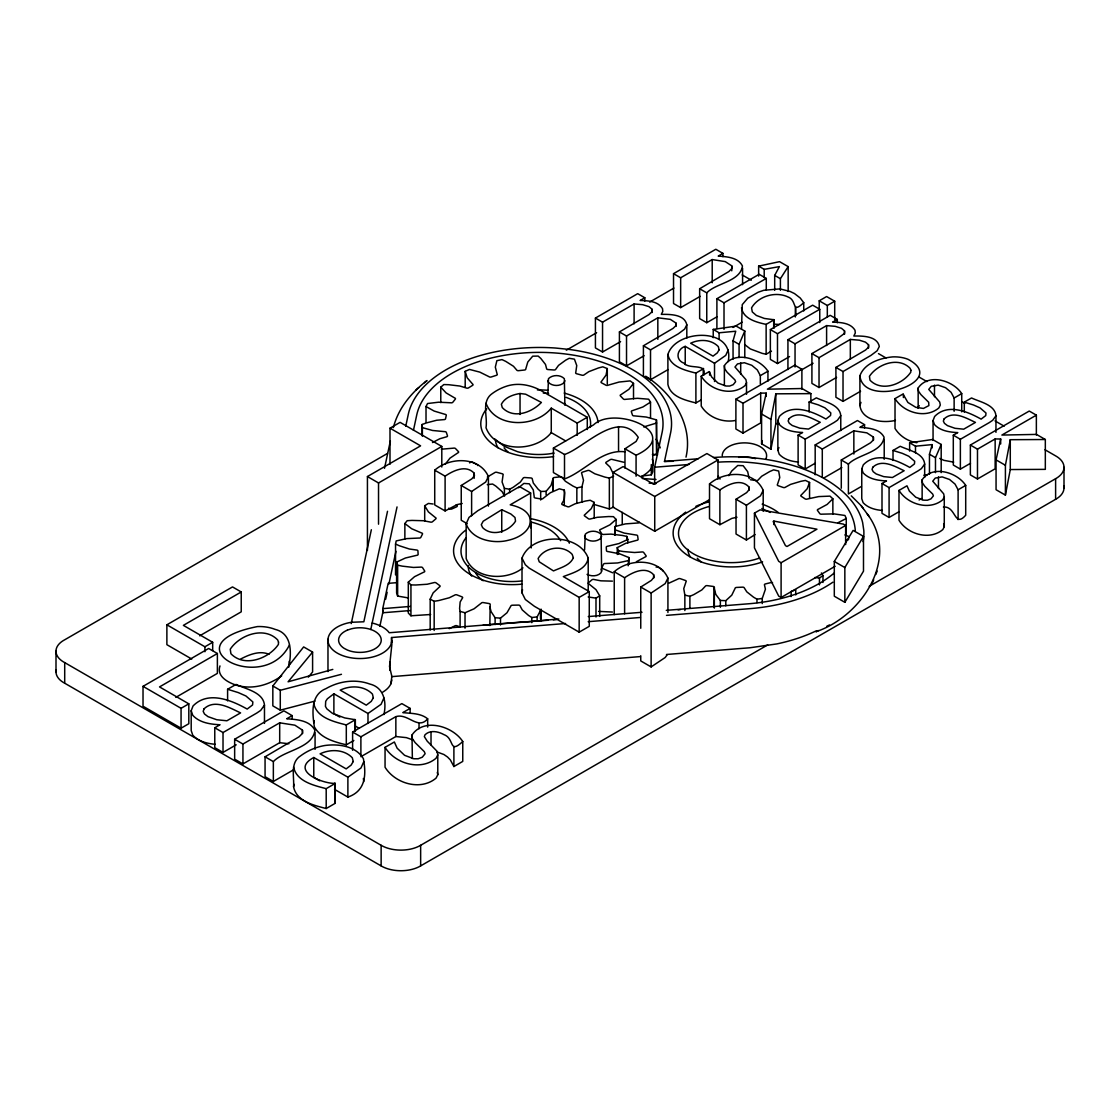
<?xml version="1.0" encoding="UTF-8"?>
<svg xmlns="http://www.w3.org/2000/svg" width="1120" height="1120" viewBox="0 0 1120 1120"><rect width="100%" height="100%" fill="white"/><g stroke="black" fill="none" stroke-linecap="round" stroke-linejoin="round"><path stroke-width="1.5" d="M525.014 621.768L521.598 622.258L558.866 619.01M620.578 341.614L602.546 352.016L595.42 347.914L595.42 318.066L602.546 322.182L634.102 303.954L642.698 304.682L648.97 306.642L652.036 309.246L651.966 311.78L649.026 314.566L619.416 331.926L619.416 361.76L626.528 365.876L644.098 355.726M619.416 331.926L626.528 336.028L657.832 317.786L670.348 319.368L676.032 323.092L675.948 325.626L673.022 328.412L643.412 345.772L643.412 375.62M787.934 369.558L787.934 339.724L795.046 343.826L826.602 325.612L835.198 326.326L841.47 328.3L844.536 330.89L844.466 333.424L836.36 339.458L811.916 353.57L811.916 383.418L819.028 387.52L836.598 377.384M811.916 353.57L819.028 357.672L850.332 339.43L859.418 340.2L865.466 342.146L868.532 344.75L868.462 347.284L865.522 350.07L835.912 367.416L835.912 397.264L843.024 401.38L860.594 391.23M489.832 625.59L490.182 604.688A1.68 0.966 0 0 0 488.936 603.526L483.35 602.588A1.68 0.966 0 0 0 481.222 603.19L474.04 608.818L465.024 612.752L460.096 611.422L459.592 608.65L460.138 602.014L462.406 598.122A1.68 0.966 0 0 0 461.846 596.792L457.03 594.916A1.68 0.966 0 0 0 454.692 595.112L449.274 597.772L438.816 600.53L434.168 601.3L430.192 599.158L433.16 592.858L439.502 586.922A1.68 0.966 0 0 0 439.684 585.55L436.114 582.904A1.68 0.966 0 0 0 433.776 582.68L427.196 584.248L415.772 585.004L410.942 584.906L408.31 582.162L414.512 576.702L423.724 572.18A1.68 0.966 0 0 0 424.62 570.92L422.632 567.756A1.68 0.966 0 0 0 420.546 567.126L413.448 567.448L402.164 566.132L397.642 565.18L396.606 562.086L405.412 558.012L416.598 555.352A1.68 0.966 0 0 0 418.124 554.302L417.928 550.956A1.68 0.966 0 0 0 416.276 549.976L409.36 549.01L399.336 545.748L395.542 544.026L396.2 540.918L406.77 538.608L418.838 538.062A1.68 0.966 0 0 0 420.84 537.348L422.45 534.128A1.68 0.966 0 0 0 421.414 532.896L411.684 528.752L404.866 523.544L407.162 520.702L411.964 520.408L423.458 520.73L430.206 522.032A1.68 0.966 0 0 0 432.502 521.71L435.75 518.924A1.68 0.966 0 0 0 435.414 517.58L428.4 511.896L424.69 505.736L428.4 503.44L433.118 504.014M613.634 476.154L609.35 478.086L604.842 477.078L594.846 473.788L589.862 470.862A1.68 0.966 0 0 0 587.566 470.54L582.47 472.164A1.68 0.966 0 0 0 581.714 473.466L583.506 480.368L581.952 486.836L576.842 487.9L573.09 486.15L565.348 481.236L562.184 477.554A1.68 0.966 0 0 0 560.154 476.84L554.456 477.484A1.68 0.966 0 0 0 553.042 478.576L551.04 485.464L546.112 491.33L546.112 494.76M465.192 386.806L465.192 371.35L469.476 369.432L479.78 372.106L488.964 376.656A1.68 0.966 0 0 0 491.26 376.964L496.342 375.34A1.68 0.966 0 0 0 497.112 374.052L495.32 367.136L496.874 360.682L501.984 359.604L505.736 361.368L513.478 366.268L516.642 369.95A1.68 0.966 0 0 0 518.672 370.664L524.37 370.034A1.68 0.966 0 0 0 525.784 368.928L527.786 362.04L532.714 356.174L538.146 356.076L540.778 358.4L545.51 364.462L546.56 368.522A1.68 0.966 0 0 0 548.1 369.558L553.868 369.978A1.68 0.966 0 0 0 555.8 369.18L558.53 365.386L565.67 360.178L569.212 358.288L574.434 359.156L576.744 365.54L575.764 372.498A1.68 0.966 0 0 0 576.674 373.758L581.938 375.186A1.68 0.966 0 0 0 584.206 374.78L588.826 371.658L598.416 367.976L602.784 366.814L607.292 368.564L606.074 375.046L601.412 381.5A1.68 0.966 0 0 0 601.608 382.858L605.85 385.154A1.68 0.966 0 0 0 608.216 385.168L619.052 382.046L630.168 380.898L633.514 383.376L633.514 398.818M382.704 692.146A31.976 18.466 0 0 0 390.866 683.844L391.86 676.41L389.522 666.568L391.86 644.518L391.552 637.532L565.572 623.504M614.67 534.772L615.076 526.498L625.436 523.894L637.434 523.012A1.68 0.966 0 0 0 639.38 522.242M686 457.128C693.49 424.564 672.336 393.19 645.792 376.264M387.52 511.28L363.846 621.782L351.4 622.286A31.976 18.466 0 0 0 337.498 653.24A31.976 18.466 0 0 0 390.866 644.714L391.86 640.738M588.21 558.068C586.474 569.618 572.53 572.936 563.346 576.604L589.26 591.57L589.26 626.332L579.166 632.156L534.436 606.326L525.322 599.494L522.004 592.886L522.004 558.124C531.44 532.7 578.578 532.714 588.21 558.068L588.21 591.094M522.004 592.886L522.522 589.638M391.538 642.824L391.552 637.532M760.676 393.078L760.676 422.912L743.008 433.118L735.896 429.016L735.896 399.168L743.008 403.27L760.676 393.078L766.206 393.12L761.586 414.008L761.586 443.842L770.938 449.246L770.938 419.398L775.824 393.82L810.866 393.638L810.866 401.926M770.938 449.246L775.824 423.654L775.824 393.82M1005.41 495.124L1005.41 465.276L1010.282 439.698L1045.324 439.516L1045.324 469.364L1010.282 469.546L1005.41 495.124L996.058 489.734L996.058 459.886L1000.678 438.998L995.148 438.956L977.48 449.162L970.368 445.046L970.368 474.894L977.48 478.996L995.148 468.79L995.148 438.956M522.942 567.854C506.674 581.154 474.656 579.586 466.172 558.6L466.172 523.838L469 517.398L477.89 510.664L519.54 486.612L530.642 493.024L530.642 527.786M351.246 623.588L371.35 529.732M384.51 468.286L390.362 440.986M405.734 426.286L408.282 414.386A132.132 76.286 0 0 1 555.632 348.04L569.254 349.44A132.132 76.286 0 0 1 670.544 433.118L664.468 461.482L672.966 461.286M370.776 629.496L397.04 506.926M413.448 430.346L416.738 414.988A123.606 71.358 0 0 1 554.582 352.926A123.606 71.358 0 0 1 662.088 432.516L654.64 467.236L654.64 484.246M410.214 610.554L382.746 612.766L382.746 608.65L388.164 583.352L396.83 582.652M379.834 626.388L383.166 610.82M385.644 599.27L387.128 592.326M388.906 584.052L395.92 551.32M628.18 565.796L628.852 557.536L619.584 553.798L608.118 551.586A1.68 0.966 0 0 1 606.466 550.606L606.27 547.26A1.68 0.966 0 0 1 607.796 546.21L618.982 543.55L627.788 539.462L626.752 536.382L622.23 535.43L610.946 534.114L603.848 534.436A1.68 0.966 0 0 1 601.762 533.792L599.774 530.642A1.68 0.966 0 0 1 600.67 529.382L609.882 524.86L616.084 519.4L613.452 516.656L608.622 516.544L597.198 517.314L590.618 518.882A1.68 0.966 0 0 1 588.28 518.644L584.71 516.012A1.68 0.966 0 0 1 584.892 514.64L591.234 508.69L594.202 502.404L590.226 500.262L585.578 501.018L575.12 503.79L569.702 506.45A1.68 0.966 0 0 1 567.364 506.646L562.548 504.77A1.68 0.966 0 0 1 561.988 503.44L564.256 499.548L564.788 492.912L564.284 490.14L559.37 488.81L550.354 492.744L543.158 498.358A1.68 0.966 0 0 1 541.044 498.96L535.458 498.036A1.68 0.966 0 0 1 534.212 496.874L533.288 489.916L529.284 483.812L523.88 483.434L518.588 487.732M818.37 630.518L815.92 631.75C861.882 616.294 900.508 557.97 867.118 513.758M530.642 493.024L510.216 504.812C540.316 511.042 533.988 534.464 508.34 540.26C493.542 544.18 471.562 539.756 466.172 523.838M363.79 761.698L360.948 768.026L347.886 777.196L313.768 757.498C289.632 770.616 322.168 783.706 335.23 783.426L335.23 803.306L326.2 808.528C313.88 805.336 296.352 801.318 293.58 786.828C294.35 776.468 289.926 762.65 300.58 755.874C307.706 750.61 316.022 747.026 324.758 745.528C338.268 743.638 355.782 745.906 363.37 758.632C366.52 775.096 365.484 791.112 347.886 797.076L334.53 789.376M293.58 786.828L294.126 784.322M353.836 740.474L346.304 744.814C334.502 741.944 320.642 738.29 314.37 726.852C312.298 713.216 310.366 694.834 326.032 688.604C339.108 681.072 355.488 678.776 369.796 684.04C383.95 687.414 386.792 701.918 383.908 714.56M313.698 723.114L314.244 720.608M701.064 399.966L695.898 402.948C685.328 400.218 670.278 396.746 667.898 384.314L667.898 354.466C675.878 328.678 735.448 326.998 728.182 361.578M390.866 683.844L391.86 680.022M761.586 443.842L762.3 440.636M741.496 329.308L742.252 304.64L747.74 298.228L758.184 292.222L763.728 290.304L779.786 288.89L790.006 291.41L794.514 293.58L800.24 298.018L803.74 302.666L803.74 310.954M714.14 607.208L714.336 587.538A1.68 0.966 0 0 0 712.992 586.418L707.336 585.648A1.68 0.966 0 0 0 705.264 586.306L701.848 589.918L693.756 594.636L689.892 596.302L684.852 595.112L683.76 588.63L686.028 581.77A1.68 0.966 0 0 0 685.356 580.454L680.4 578.718A1.68 0.966 0 0 0 678.076 578.97L668.584 583.31M749.196 478.618L747.684 471.688L743.162 465.71L737.744 465.486L731.738 471.002L728.812 475.692M383.908 697.984L381.066 704.312L367.99 713.482L333.886 693.784L327.376 698.796L325.696 701.316L325.444 706.384L326.802 708.806L332.472 713.384L344.764 717.934L355.348 719.726L355.348 731.318M728.182 349.972L725.732 355.39L714.518 363.272L685.23 346.36C676.872 349.034 674.912 359.94 684.012 363.188C689.556 369.88 707.476 362.726 703.654 375.256M587.272 417.27L577.178 423.094L551.264 408.142L551.264 432.628C535.584 452.34 495.432 452.9 486.01 427.742C487.83 416.668 480.998 401.17 492.324 393.484C497.028 390.026 502.32 387.422 507.906 385.77C519.652 382.452 532.224 385.364 542.542 391.454L587.272 417.27L587.272 429.52M462.196 503.468L457.1 504.616L445.102 510.93L434.728 504.938L434.728 470.19C449.82 456.792 479.556 456.344 488.418 476.574L485.674 482.076L471.618 491.484L461.244 485.492L461.244 520.254L467.18 523.684M614.236 614.684L614.236 571.732C629.328 558.348 659.064 557.9 667.926 578.116L665.182 583.618L651.126 593.04L640.752 587.048L640.752 628.278M736.974 517.244L731.878 518.378L719.88 524.706L709.506 518.714L709.506 483.952C724.598 470.568 754.334 470.12 763.196 490.35L760.452 495.852L746.41 505.26L736.036 499.268L736.036 534.03L746.41 540.022L755.076 534.576M733.054 359.1L733.054 340.858L735.742 331.226L719.096 332.794L713.23 329.406L713.23 337.694M929.46 474.138L929.46 454.244L932.148 444.612L915.488 446.18L909.622 442.792L909.622 451.094M750.526 479.752L756.182 480.522A1.68 0.966 0 0 0 758.254 479.85L761.684 476.252L769.762 471.52L773.626 469.854L778.666 471.044L779.758 477.54L777.49 484.4A1.68 0.966 0 0 0 778.162 485.702L783.132 487.452A1.68 0.966 0 0 0 785.442 487.186L790.636 484.372L800.842 481.32L805.42 480.424L809.564 482.454L807.142 488.824L801.304 494.942A1.68 0.966 0 0 0 801.248 496.3L805.042 498.848A1.68 0.966 0 0 0 807.38 499.016L818.734 496.58L830.004 496.132L832.86 498.806L832.86 514.248M289.436 644.994C263.522 696.682 166.656 644.434 257.474 626.57A27.748 16.016 0 0 1 275.142 629.384C292.474 633.612 291.62 653.464 288.68 667.338M393.358 427.616C398.188 408.38 411.516 392.392 427.014 380.562L424.494 382.704M219.982 665.924C215.978 677.166 230.202 683.718 238.98 685.944M859.908 375.704C864.64 362.95 880.348 358.036 892.808 356.888A23.828 13.762 0 0 1 907.97 359.282C950.922 381.738 863.142 409.598 859.908 375.704L859.908 405.552C861.854 420.798 883.106 423.472 895.454 420.378M859.908 405.552L860.958 402.388M292.166 718.928L292.166 715.624L286.706 718.774C296.604 719.516 309.75 720.188 314.916 730.268C312.536 748.566 284.242 750.05 273.35 761.6L265.062 756.812L265.062 776.692L273.35 781.48L293.692 769.734M722.918 256.69L722.918 253.372L718.228 256.088C726.726 256.718 738.01 257.306 742.448 265.958C740.404 281.666 716.1 282.94 706.762 292.852L699.65 288.75L699.65 318.598L706.762 322.7L716.87 316.862M864.556 427.952L864.556 424.648L859.866 427.35C868.364 427.994 879.648 428.568 884.086 437.234C882.042 452.928 857.738 454.202 848.4 464.128L841.288 460.012L841.288 488.194M547.834 394.492L548.492 378.63C552.622 374.612 560.294 374.542 564.354 378.7L564.886 405.132L564.354 403.2M584.584 550.018L585.242 534.254C589.358 530.236 597.044 530.166 601.09 534.338L601.636 571.032L600.908 572.908C597.366 576.506 591.36 576.492 587.048 574.378M564.886 380.646L564.172 382.536C560.056 386.526 552.454 386.428 548.408 382.382L547.834 380.492M601.636 536.27L600.908 538.16C596.806 542.15 589.204 542.066 585.158 538.006L584.584 536.116M215.222 744.282C207.06 743.624 198.534 741.412 192.78 735.224L191.198 730.59L191.198 710.71L193.032 705.992C207.998 690.424 231.462 700.182 247.17 709.072L252.574 704.942L252.854 701.932L245.938 695.996L238.336 692.608L227.598 689.276L227.598 700.882M798.49 462.028C791.49 461.468 784.154 459.564 779.226 454.244L777.868 450.268L777.868 420.42L779.436 416.374C792.288 403.018 812.434 411.39 825.916 419.034L830.564 415.478L830.802 412.888L824.866 407.792L818.328 404.88L809.116 402.024L809.116 411.978M777.868 450.268L778.904 447.566M882.378 510.454C875.378 509.908 868.056 508.004 863.114 502.684L861.756 498.708L861.756 468.86L863.324 464.814C876.176 451.458 896.322 459.83 909.818 467.46L914.452 463.918L914.704 461.328L908.754 456.232L902.23 453.32L893.018 450.464L893.018 460.418M933.058 440.426L933.058 420.532L934.626 416.486C947.478 403.13 967.624 411.502 981.106 419.132L985.754 415.59L985.992 413L980.056 407.904L973.518 404.992L964.306 402.136L964.306 412.09M872.34 583.1L873.684 579.796M875.798 574.49L877.17 571.102M739.074 357.588L739.074 344.33L744.786 331.072L736.204 326.102L713.23 329.406M935.48 472.64L935.48 457.716L941.192 444.458L932.596 439.502L909.622 442.792M540.4 610.68L537.124 616.924L537.124 620.354M227.598 689.276L236.026 684.418C245.812 689.122 263.326 692.146 264.474 705.152L260.638 710.444L256.69 713.104L223.02 732.536L214.774 727.776L214.774 747.656L223.02 752.416L236.194 744.814M809.116 402.024L816.354 397.852C824.754 401.898 839.79 404.488 840.77 415.66L837.48 420.196L834.092 422.478L805.182 439.166L798.112 435.092L798.112 464.926L805.182 469.014L815.304 463.176M893.018 450.464L900.242 446.292C908.656 450.338 923.678 452.928 924.672 464.1L921.382 468.636L917.994 470.918L889.084 487.606L882 483.518L882 513.366L889.084 517.454L899.192 511.616M964.306 402.136L971.544 397.964C979.944 402.01 994.98 404.6 995.96 415.772L992.67 420.308L989.282 422.59L960.372 439.278L953.302 435.19L953.302 465.038L960.372 469.126L970.494 463.288M426.02 421.988L426.02 406.546L427.518 403.536L438.578 402.206L450.646 402.766A1.68 0.966 0 0 0 452.83 402.234L455.28 399.196A1.68 0.966 0 0 0 454.58 397.894L446.11 392.91L440.776 387.17L443.828 384.566L448.644 384.706L459.914 386.05L466.214 387.954A1.68 0.966 0 0 0 468.58 387.842L472.542 385.392A1.68 0.966 0 0 0 472.584 384.034L467.18 377.776L465.192 371.35M641.844 476.042L651.308 474.852L652.806 471.842L652.806 440.958M462.756 741.524C448.616 754.726 454.874 738.5 443.926 734.636C438.256 731.43 430.136 729.722 424.998 734.804L424.34 736.624L427.224 741.174L437.08 751.296L437.78 754.852L436.1 758.198C420.672 771.302 395.108 763.714 385.056 747.348L394.352 741.986L397.124 748.174L404.572 755.314L413.784 758.758L418.166 758.786L422.296 757.204L425.138 753.704L424.284 751.618L415.156 742.644L412.356 738.64L412.006 735C423.738 717.458 452.76 726.04 462.756 741.524L462.756 761.404L453.894 766.528L450.338 759.892L447.524 757.008L443.926 754.516L436.772 751.87M437.78 754.852L437.78 774.732L436.1 778.092C420.672 791.182 395.108 783.594 385.056 767.242L385.056 747.348M767.942 371.224L760.34 375.62L757.302 369.922L751.786 365.302L744.366 362.726L737.492 363.902L734.972 367.024L745.906 379.61L746.508 382.662L745.066 385.546C731.808 396.788 709.87 390.264 701.232 376.222L709.212 371.616L711.606 376.922L717.99 383.068L725.9 386.022L729.666 386.05L733.208 384.678L735.644 381.682L734.916 379.89L727.076 372.19L724.682 368.746L724.374 365.624C734.44 350.56 759.374 357.924 767.942 371.224L767.942 381.178M965.706 485.394L958.104 489.79L955.052 484.106L949.55 479.486L942.13 476.896L935.242 478.086L932.736 481.194L943.656 493.794L944.272 496.832L942.83 499.716C929.572 510.958 907.62 504.448 898.996 490.406L906.976 485.8L909.37 491.106L915.754 497.238L923.664 500.192L927.43 500.22L930.972 498.862L933.408 495.852L932.68 494.06L924.84 486.36L922.446 482.916L922.138 479.794C932.204 464.73 957.138 472.094 965.706 485.394L965.706 515.242C954.1 528.304 956.172 505.834 943.404 507.052M944.272 496.832L944.272 526.68L942.83 529.564C929.572 540.806 907.62 534.296 898.996 520.254L898.996 490.406M644.812 301.084L644.812 297.766L640.122 300.482C647.934 300.748 657.93 301.042 662.508 308.602L662.802 311.374L661.304 314.37C669.956 314.272 684.614 314.202 686.812 324.814L684.642 329.112L678.342 333.816L650.524 349.874L643.412 345.772M774.69 290.318L774.69 275.394L779.38 266.616L764.204 269.346L758.632 266.14L758.632 276.08M762.258 603.582L762.258 598.444L765.422 589.204L764.512 585.13A1.68 0.966 0 0 1 765.52 583.898L770.868 582.596A1.68 0.966 0 0 1 772.534 582.68M918.162 407.904L918.162 388.01C928.228 372.946 953.162 380.324 961.73 393.624L961.73 411.852M844.844 602.308L844.844 567.546L863.492 536.41L853.118 530.418L834.302 561.47L834.302 596.218L844.844 602.308L863.492 571.172L863.492 536.41M780.402 290.304L780.402 278.698L788.158 266.616L779.562 261.66L758.632 266.14M445.312 464.128L449.946 458.178L457.828 452.886A1.68 0.966 0 0 0 458.374 451.556L455.56 448.616A1.68 0.966 0 0 0 453.32 448.182L441.35 449.204M633.514 383.376L628.88 389.326L620.998 394.632A1.68 0.966 0 0 0 620.452 395.962L623.266 398.888A1.68 0.966 0 0 0 625.506 399.336L637.476 398.3L648.662 399.196L650.524 402.136L650.524 417.592M917.798 407.792L919.268 405.706M667.226 654.696L665.182 657.51L651.126 666.918L640.752 660.926L640.752 655.774M315 701.092L280.28 710.164L272.832 705.866L272.832 685.972L303.646 646.926L312.592 652.078L312.592 671.972L308.336 677.138M312.592 652.078L288.092 681.8L332.808 669.41M832.86 498.806L827.134 504.434L818.314 509.208A1.68 0.966 0 0 0 817.53 510.496L819.77 513.59A1.68 0.966 0 0 0 821.926 514.164L834.008 513.884L844.97 515.48L846.258 518.518L846.258 533.96M551.264 408.142C535.584 427.854 495.432 428.414 486.01 403.256M416.052 389.914L418.754 387.618M714.14 588.336L715.848 594.468L720.356 600.446L725.788 600.684L731.78 595.154L735.056 588.434A1.68 0.966 0 0 1 736.666 587.426L742.448 587.16A1.68 0.966 0 0 1 744.338 587.986L746.788 591.836L753.578 597.212L756.98 599.186L762.258 598.444M489.832 606.718L491.106 611.646L495.11 617.75L500.5 618.128L506.968 612.78L510.804 606.158A1.68 0.966 0 0 1 512.498 605.206L518.308 605.094A1.68 0.966 0 0 1 520.114 605.976L522.242 609.896L528.556 615.44L531.79 617.512L537.124 616.924M650.524 402.136L642.922 406.966L632.59 410.606A1.68 0.966 0 0 0 631.372 411.782L632.478 415.072A1.68 0.966 0 0 0 634.368 415.884L646.296 417.046L656.46 419.888L656.642 453.908L652.596 455.42M636.384 561.736L645.204 556.948A1.68 0.966 0 0 0 645.988 555.66L643.748 552.566A1.68 0.966 0 0 0 641.606 551.992L634.536 552.51L623.168 551.516L618.548 550.69L617.26 547.638L625.716 543.312L636.664 540.344A1.68 0.966 0 0 0 638.106 539.252L637.616 535.906A1.68 0.966 0 0 0 635.894 534.982L624.246 533.092L614.67 529.634M814.702 577.556L819.462 578.004L822.976 575.61L821.422 572.964M919.114 499.996L921.382 498.484M641.536 476.588C647.472 473.172 655.662 467.054 652.302 459.214M281.694 675.836C269.976 684.362 254.898 689.108 240.45 686.168M588.182 596.974L595.994 598.122L599.704 595.826L595.994 589.666L588.966 583.982A1.68 0.966 0 0 1 588.63 582.624L591.892 579.852A1.68 0.966 0 0 1 594.188 579.53L600.936 580.832L612.43 581.14M432.488 442.54L439.852 438.732L446.222 436.898A1.68 0.966 0 0 0 447.454 435.736L446.348 432.446A1.68 0.966 0 0 0 444.458 431.62L432.53 430.472L422.366 427.63L422.184 424.48L426.23 422.968L436.716 420.238L443.758 419.636A1.68 0.966 0 0 0 445.55 418.74L446.264 415.408A1.68 0.966 0 0 0 444.892 414.288L434.168 411.068L426.02 406.546M389.998 464.254L389.998 428.176L400.092 422.352L441.798 446.432L441.798 467.04M595.42 318.066L637.7 293.664L644.812 297.766M700.182 296.352L680.652 307.622L673.526 303.52L673.526 273.672L715.806 249.27L722.918 253.372M673.526 273.672L680.652 277.774L712.208 259.56L725.242 261.604L731.752 265.846L731.808 268.604L728.854 271.558L699.65 288.75M387.492 453.432L64.708 639.786A26.754 15.442 0 0 0 64.708 662.606L64.708 683.214L381.136 865.9A27.524 15.89 0 0 0 420.644 865.9L1055.614 499.31A27.44 15.848 0 0 0 1063.748 485.8M566.314 350.196L596.624 332.696M649.67 302.078L673.918 288.078M367.43 550.424L367.43 476.546L420.602 445.844L389.998 428.176M367.43 476.546L378.532 482.958L441.798 446.432M716.898 328.552L716.898 298.718L759.164 274.302L766.276 278.418L766.276 290.024M716.898 298.718L724.01 302.82L766.276 278.418M191.758 659.05L166.88 644.686L166.88 624.806L232.512 586.922L241.234 591.962L241.234 611.842L199.682 635.824M241.234 591.962L183.372 625.366L212.674 642.292L212.674 650.566M434.728 470.19L445.102 476.168C453.236 470.68 465.892 464.394 474.11 473.13L474.432 475.762L471.842 478.842L461.244 485.492M733.068 327.432L742.126 322.21M644.84 376.432L650.524 379.722L668.094 369.586M166.88 624.806L204.918 646.772L212.674 642.292M741.496 307.762C743.232 318.948 756.644 322.308 766.136 324.38L774.116 319.774L774.116 328.062M774.116 319.774L764.428 318.458L756.364 315.462L752.29 311.906L751.562 307.86C758.45 295.974 775.88 291.018 788.228 297.066C797.524 300.664 791.21 314.44 803.74 302.666M624.918 451.808C601.846 448.938 584.654 471.52 564.508 478.954L553.406 472.556L553.406 448.056L593.53 424.9C614.096 404.894 684.418 432.894 636.076 455.238L624.974 448.826L624.974 468.076M217.378 653.506L159.516 686.91L188.818 703.836L188.818 723.716L181.062 728.196L143.024 706.23L143.024 686.35L208.656 648.466L217.378 653.506L217.378 673.386L175.826 697.368M819.224 309.092L819.224 300.804L826.602 296.548L834.708 301.224L834.708 319.466M789.558 356.566L777.49 363.538L770.364 359.422L770.364 329.588L812.644 305.172L819.756 309.288L819.756 322.546M667.898 354.466C670.278 366.912 685.328 370.37 695.898 373.1L703.654 368.62M553.406 448.056L564.508 454.468C584.304 448.098 618.562 408.296 638.246 437.332L636.132 441.434L624.974 448.826M770.364 329.588L777.49 333.69L819.756 309.288M819.224 300.804L827.316 305.48L834.708 301.224M787.934 339.724L830.2 315.322L837.312 319.424L837.312 322.742M744.604 344.484L750.316 348.936L762.286 353.388L766.136 354.228L771.456 351.148M501.746 509.712L483.182 521.234L481.292 524.706L482.608 527.604C492.254 537.194 508.97 531.594 515.536 521.164L514.99 517.496L510.832 513.982L501.746 509.712L501.746 532.308M837.312 319.424L832.622 322.126C840.434 322.392 850.43 322.7 855.008 330.246L855.302 333.018L853.818 336.028C862.456 335.916 877.114 335.846 879.312 346.472L877.142 350.77L870.842 355.474L843.024 371.532L835.912 367.416M143.024 686.35L181.062 708.316L188.818 703.836M735.896 399.168L794.78 365.176L801.892 369.278L801.892 389.172M708.974 499.954L654.738 531.258L613.046 507.178L613.046 472.416L623.14 466.592L653.73 484.26L706.902 453.558L718.004 459.97L718.004 479.094M801.892 369.278L767.424 389.186L802.004 388.528L810.866 393.638M801.052 370.202L813.078 363.258M214.774 727.776L220.024 724.752C210.35 724.262 199.71 722.834 192.78 715.344L191.198 710.71M613.046 472.416L654.738 496.496L718.004 459.97M288.876 743.75L279.692 742.7L242.942 763.924L234.654 759.136L234.654 739.256L283.892 710.836L292.166 715.624M234.654 739.256L242.942 744.044L279.692 722.82L294.882 725.186L302.47 730.128L302.526 733.348L299.096 736.792L265.062 756.812M798.112 435.092L802.606 432.488C794.304 432.068 785.176 430.836 779.226 424.396L777.868 420.42M709.506 483.952L719.88 489.944C728.028 484.442 740.67 478.156 748.888 486.906L749.21 489.538L746.634 492.618L736.036 499.268M916.86 442.722C908.026 441.42 899.724 436.1 895.02 428.47L895.02 398.622L903 394.016L907.9 402.472L915.81 407.33L923.454 408.436L928.872 405.594L928.704 402.29L920.864 394.576L918.47 391.132L918.162 388.01M815.178 474.782L815.178 444.934L857.444 420.532L864.556 424.648M815.178 444.934L822.29 449.05L853.846 430.822L866.88 432.866L873.39 437.108L873.446 439.866L870.506 442.82L841.288 460.012M313.698 703.234C316.47 717.724 333.998 721.756 346.304 724.934L355.348 719.726M522.004 558.124L525.322 564.732L529.158 568.12L579.166 597.394L589.26 591.57M352.604 750.26L352.604 732.032L401.842 703.612L410.13 708.4L410.13 713.37M614.236 571.732L624.61 577.724C632.758 572.222 645.4 565.936 653.618 574.686L653.94 577.318L651.364 580.398L640.752 587.048M352.604 732.032L360.892 736.82L395.85 716.646C408.044 712.81 417.83 730.52 427.672 718.83C420.756 713.104 411.208 713.524 402.808 712.614L410.13 708.4M835.142 566.286L781.102 597.478L778.708 596.106L754.446 547.89L754.446 513.128L760.06 509.88L843.262 524.076L845.642 525.448L845.642 544.572M895.02 398.622C903.658 412.664 925.596 419.174 938.854 407.932L940.296 405.062L939.694 402.01L928.76 389.41L931.28 386.302L938.154 385.126L945.574 387.702L951.09 392.322L954.128 398.006L961.73 393.624M823.788 478.016L841.82 467.614M360.892 756.7L395.85 736.526L406.42 737.646L413.294 740.068M773.906 521.094L773.178 521.514L785.456 545.608L786.996 546.504L816.942 529.2L773.906 521.094L773.906 524.566M293.58 766.948C296.352 781.424 313.88 785.456 326.2 788.648L335.23 783.426M861.392 486.458L848.4 493.962L848.4 464.128M953.302 435.19L957.796 432.6C949.494 432.18 940.366 430.948 934.416 424.508L933.058 420.532M882 483.518L886.508 480.928C878.192 480.508 869.064 479.276 863.114 472.836L861.756 468.86M970.368 445.046L1029.252 411.054L1036.364 415.156L1036.364 435.05M1036.364 415.156L1001.882 435.064L1036.476 434.406L1045.324 439.516M754.446 513.128L778.708 561.344L781.102 562.716L845.642 525.448M64.708 662.606L381.136 845.292A27.524 15.89 0 0 0 420.644 845.292L767.676 644.924M869.204 586.306L1055.614 478.702A27.44 15.848 0 0 0 1055.614 455.882L1045.016 449.764M846.258 518.518L837.802 522.844M487.326 477.036L494.62 472.724A1.68 0.966 0 0 1 496.888 472.332L502.152 473.746A1.68 0.966 0 0 1 503.062 475.006L502.082 481.964L504.392 488.348L509.614 489.216L513.156 487.326L520.296 482.118L523.026 478.324A1.68 0.966 0 0 1 524.958 477.54L530.726 477.946A1.68 0.966 0 0 1 532.266 478.982L533.316 483.042L538.048 489.104L540.68 491.442L546.112 491.33M469.56 462.882L470.596 462.336A1.68 0.966 0 0 1 472.976 462.364L477.218 464.646A1.68 0.966 0 0 1 477.778 465.556M678.076 609.854L680.4 609.602M826.742 626.318L829.5 624.946M240.8 658.966C249.214 654.598 259.644 650.3 269.01 654.276M594.846 504.672L609.35 508.97L613.634 507.038M449.274 628.656L454.692 625.996A1.68 0.966 0 0 1 457.03 625.8L460.236 627.046M656.642 423.024L643.692 426.93M708.722 506.576C697.032 509.95 684.012 515.942 679.378 528.094A49.266 28.434 0 0 0 683.746 546.168C693.56 556.71 708.302 560.7 722.176 562.212A55.356 31.962 0 0 0 754.796 559.58L759.696 558.068M845.572 540.498L848.442 539.658L848.848 536.536L844.914 534.926M272.832 685.972L280.28 690.284L341.46 674.296M628.18 560.644L617.624 562.954L605.556 563.486A1.68 0.966 0 0 0 603.554 564.214L601.944 567.434A1.68 0.966 0 0 0 602.98 568.652L612.71 572.81M520.044 393.512C512.946 394.632 504.812 397.516 501.368 404.292L502.278 407.596C513.618 419.398 531.524 412.622 541.408 402.444L525.644 394.198L520.044 393.512L520.044 414.498M430.64 614.502L410.942 615.79L408.31 613.046L408.31 582.162M554.092 453.124L548.884 453.922A49.266 28.434 0 0 1 517.496 451.682L504.28 446.32L494.494 438.774M735.21 420.518C722.456 422.898 708.12 417.284 701.232 406.07L701.232 376.222M483.154 625.17L548.156 620.242M487.27 484.638L492.604 484.036L495.838 486.108L502.152 491.666L504.28 495.586A1.68 0.966 0 0 0 504.574 496.062M923.818 475.244L927.15 474.922M664.468 461.482L698.278 458.752M654.64 467.236L688.94 464.478M382.746 608.65L410.214 606.424M588.28 616.56L642.026 612.276M666.288 610.344L748.846 603.764A123.606 71.358 0 0 0 834.176 573.034M521.612 622.048L389.228 632.744L388.304 631.568A31.976 18.466 0 0 0 374.22 623.56L372.162 623.056M588.196 621.684L640.402 617.47M666.498 615.37L750.036 608.636A132.132 76.286 0 0 0 832.902 582.176M391.552 676.648L640.402 656.586M666.498 654.486L750.036 647.752L776.846 643.916A132.132 76.286 0 0 0 816.088 630.924M553.266 619.864L556.682 619.598M775.824 423.654L779.156 423.64M612.43 612.038L598.598 611.394M775.18 324.212L779.394 324.464M652.386 454.426L657.552 454.79M642.208 478.492L656.012 479.486M649.11 483.112L656.012 483.602M953.68 462.14L943.852 460.334L939.75 458.416M408.45 597.954L397.642 596.064L396.606 592.97L396.606 562.086M623.77 462.238L612.598 459.55A1.68 0.966 0 0 0 610.246 459.662L606.284 462.112A1.68 0.966 0 0 0 606.242 463.484L609.966 466.984L613.06 473.382M566.034 397.334C575.932 400.974 586.138 407.302 589.722 417.76A55.356 31.962 0 0 1 590.184 427.378M761.824 508.494L770.308 512.442M774.69 275.394L780.402 278.698M742.21 274.946L751.296 280.196M878.472 353.612L886.032 357.994M919.352 377.216L926.912 381.584M961.744 401.688L964.768 403.438M995.05 420.924L1004.136 426.174M996.058 459.886L1005.41 465.276M733.054 340.858L739.074 344.33M929.46 454.244L935.48 457.716M761.586 414.008L770.938 419.398M834.302 561.47L844.844 567.546M551.264 432.628L565.67 440.944M339.808 717.094L333.886 713.678L333.886 693.784M354.648 725.662L359.1 728.224M319.704 780.808L313.768 777.378L313.768 757.498M335.23 803.306L334.754 783.146M448.658 508.228L449.61 508.816A1.68 0.966 0 0 0 451.962 508.914L456.54 506.856A1.68 0.966 0 0 0 456.946 505.512L456.19 504.826M851.27 495.852L861.238 505.75L869.274 516.726M861.238 505.75L863.296 508.578M560.644 540.666C555.072 531.062 544.39 525.868 534.114 522.858A49.266 28.434 0 0 0 530.824 522.032M718.27 476.196L719.194 478.17A1.68 0.966 0 0 0 720.202 478.94M601.09 569.086L601.636 571.032M943.656 523.628L944.272 526.68M437.304 772.366L437.78 774.732M363.37 778.512L363.79 781.578M412.356 758.52L412.006 735M289.17 661.29L289.436 664.874M656.642 453.908L656.46 419.888M1064 467.292L1064 487.914M1055.614 478.702L1055.614 499.31M1010.282 439.698L1010.282 469.546M1000.678 438.998L1000.678 443.968M995.96 415.772L995.96 432.348M977.48 449.162L977.48 478.996M960.372 439.278L960.372 469.126M958.104 489.79L958.104 519.638M954.128 398.006L954.128 411.278M941.192 444.458L941.192 472.64M938.462 476.924L938.462 488.53M934.486 385.14L934.486 396.746M932.148 444.612L932.148 447.93M924.672 464.1L924.672 477.358M922.138 479.794L922.138 499.688M915.488 446.18L915.488 452.816M903.378 394.226L903.378 397.544M889.084 487.606L889.084 517.454M884.212 439.376L884.212 459.27M873.39 437.108L873.39 440.426M868.532 344.75L868.532 348.054M853.846 430.822L853.846 454.034M850.332 339.43L850.332 359.338M844.536 330.89L844.536 334.208M843.024 371.532L843.024 401.38M840.77 415.66L840.77 430.584M827.316 305.48L827.316 317.086M826.602 325.612L826.602 345.506M822.976 575.61L822.976 582.47M822.29 449.05L822.29 477.232M819.462 578.004L819.462 584.864M819.028 357.672L819.028 387.52M809.564 482.454L809.564 497.896M805.182 439.166L805.182 469.014M795.76 307.272L795.76 315.56M795.746 594.944L795.746 589.806L791.126 591.458L791.126 596.596M795.34 307.034L795.34 316.988M795.046 343.826L795.046 367.038M788.158 266.616L788.158 291.494M781.102 562.716L781.102 597.478M777.49 333.69L777.49 363.538M773.696 319.536L773.696 327.824M766.206 393.12L766.206 396.438M766.136 324.38L766.136 354.228M764.204 269.346L764.204 277.634M763.196 490.35L763.196 511.196M760.34 375.62L760.34 383.908M756.98 599.186L756.98 602.616M748.888 486.906L748.888 490.392M746.508 382.662L746.508 394.268M746.41 505.26L746.41 540.022M744.786 331.072L744.786 357.602M743.008 403.27L743.008 433.118M742.574 268.114L742.574 284.69M740.698 362.754L740.698 374.36M731.752 265.846L731.752 270.816M725.788 600.684L725.788 605.836M724.374 365.624L724.374 385.518M724.01 302.82L724.01 329.35M720.356 600.446L720.356 607.306M719.88 489.944L719.88 524.706M719.096 332.794L719.096 339.43M714.518 363.272L714.518 381.514M714.336 587.538L714.336 608.132M712.208 259.56L712.208 282.772M709.59 371.84L709.59 375.158M706.762 292.852L706.762 322.7M703.234 368.382L703.234 375.018M695.898 373.1L695.898 402.948M689.892 596.302L689.892 608.314M686.812 324.814L686.812 338.086M685.23 346.36L685.23 364.602M684.852 595.112L684.852 610.554M680.652 277.774L680.652 307.622M676.032 323.092L676.032 326.41M667.926 578.116L667.926 612.486M657.832 317.786L657.832 339.332M654.738 496.496L654.738 531.258M653.618 574.686L653.618 578.13M652.036 309.246L652.036 312.564M651.308 464.562L651.308 474.852M651.126 593.04L651.126 666.918M650.524 349.874L650.524 379.722M636.076 455.238L636.076 476.224M634.102 303.954L634.102 323.848M628.852 557.536L628.852 564.396M627.788 539.462L627.788 542.906M626.752 536.382L626.752 539.812M626.528 336.028L626.528 365.876M624.61 577.724L624.61 613.802M622.244 512.344L622.244 524.356M618.548 426.58L618.548 451.066M618.548 550.69L618.548 554.12M617.26 547.638L617.26 554.498M616.084 519.4L616.084 526.26M615.076 526.498L615.076 535.08M609.35 478.086L609.35 508.97M607.292 368.564L607.292 384.006M602.546 322.182L602.546 352.016M599.704 595.826L599.704 616.42M595.994 598.122L595.994 616.994M594.202 502.404L594.202 517.846M581.952 486.836L581.952 502.278M579.166 597.394L579.166 632.156M577.178 423.094L577.178 435.344M576.842 487.9L576.842 503.342M564.508 454.468L564.508 478.954M564.284 490.14L564.284 505.582M553.182 479.374L553.182 491.386M553.042 478.576L553.042 490.588M541.1 609.14L541.1 621.152M540.68 491.442L540.68 500.024M540.47 610.064L540.47 618.632M531.79 617.512L531.79 622.664M531.216 521.878L531.216 547.946M509.614 489.216L509.614 492.646M504.392 488.348L504.392 495.222M500.5 618.128L500.5 624.988M495.11 617.75L495.11 624.61M488.418 476.574L488.418 506.114M474.11 473.13L474.11 478.352M471.618 491.484L471.618 515.816M465.024 612.752L465.024 628.194M460.096 611.422L460.096 626.864M453.894 746.648L453.894 766.528M445.102 476.168L445.102 510.93M440.776 387.17L440.776 402.612M434.168 601.3L434.168 630.476M431.018 731.654L431.018 744.912M430.192 599.158L430.192 630.042M427.672 718.83L427.672 727.118M424.69 505.736L424.69 521.178M422.366 427.63L422.366 436.198M422.184 424.48L422.184 434.784M420.644 845.292L420.644 865.9M419.034 723.814L419.034 728.784M410.942 584.906L410.942 615.79M404.866 523.544L404.866 538.986M397.642 565.18L397.642 596.064M395.85 716.646L395.85 736.526M395.542 544.026L395.542 574.91M389.858 661.864L389.858 670.376M381.136 845.292L381.136 865.9M378.532 482.958L378.532 524.188M367.99 713.482L367.99 723.422M360.892 736.82L360.892 755.048M354.858 719.446L354.858 731.038M347.886 777.196L347.886 797.076M346.304 724.934L346.304 744.814M327.978 639.254L327.978 671.58M326.2 788.648L326.2 808.528M315.07 732.774L315.07 749.35M302.47 730.128L302.47 733.446M280.28 690.284L280.28 710.164M279.692 722.82L279.692 742.7M273.35 761.6L273.35 781.48M264.474 705.152L264.474 723.38M242.942 744.044L242.942 763.924M223.02 732.536L223.02 752.416M204.918 646.772L204.918 651.742M181.062 708.316L181.062 728.196M56 651.196L56 671.818M64.708 683.214A26.754 15.442 0 0 1 56.252 669.676M722.232 455.686A22.19 12.81 0 0 1 747.32 442.988A22.19 12.81 0 0 1 765.856 459.004M738.682 457.394A22.19 12.81 0 0 1 755.51 458.668M471.716 576.114A43.96 25.382 0 0 1 468.244 565.754M521.822 584.164A58.618 33.838 0 0 1 462.056 568.316A58.618 33.838 0 0 1 465.416 530.39M531.328 518.784A58.618 33.838 0 0 1 569.324 543.2M656.138 567.154A1.68 0.966 0 0 1 658.49 567.322L662.27 569.856A1.68 0.966 0 0 1 662.662 570.794M762.608 561.862A58.618 33.838 0 0 1 688.03 555.618A58.618 33.838 0 0 1 685.72 512.12M695.87 506.324A58.618 33.838 0 0 1 699.622 504.77M700.91 504.294A58.618 33.838 0 0 1 709.086 501.872M762.174 504.154A58.618 33.838 0 0 1 778.106 512.358M690.382 557.102A43.96 25.382 0 0 1 687.82 549.304M553.546 456.596A58.618 33.838 0 0 1 493.822 445.032A58.618 33.838 0 0 1 486.752 408.884M537.418 389.928A58.618 33.838 0 0 1 548.128 390.292M564.228 393.092A58.618 33.838 0 0 1 597.996 422.604M498.078 447.86A43.96 25.382 0 0 1 495.474 440.062M543.284 393.064A49.266 28.434 0 0 1 548.604 393.456M507.962 451.892A38.374 22.148 0 0 1 504.084 447.832M656.04 439.236A123.606 71.358 0 0 1 660.254 447.86M701.498 562.142A38.374 22.148 0 0 1 697.256 558.222M717.878 462.168A123.606 71.358 0 0 1 855.288 530.656M863.058 541.646A132.132 76.286 0 0 0 863.814 530.488L862.624 522.536A132.132 76.286 0 0 0 713.496 457.534M483.21 580.734A38.374 22.148 0 0 1 475.496 572.684M465.934 537.894A55.356 31.962 0 0 0 461.888 556.766C466.144 568.862 478.688 575.358 490.28 578.704A49.266 28.434 0 0 0 521.668 580.944M278.516 642.096L278.418 644.392C268.968 658.602 244.426 667.814 230.916 653.73L230.258 649.208C239.666 634.914 264.18 625.912 277.676 639.94L278.516 642.096M910.882 370.216L910.784 372.176C902.664 384.384 881.594 392.28 870.002 380.198L869.442 376.32C877.52 364.042 898.562 356.314 910.154 368.354L910.882 370.216M204.078 708.792L203.182 711.368L204.498 714L207.984 716.632L216.79 719.754L226.898 720.776L240.562 712.894C229.81 707.882 214.774 698.74 204.078 708.792M788.928 418.782L788.158 420.994L789.278 423.248L792.274 425.516L799.834 428.19L808.514 429.072L820.246 422.31C811.006 417.998 798.098 410.144 788.928 418.782M872.816 467.222L872.046 469.434L873.18 471.688L876.176 473.956L883.722 476.63L892.416 477.512L904.134 470.736C894.908 466.438 882 458.584 872.816 467.222M944.118 418.894L943.348 421.106L944.468 423.36L947.464 425.628L955.024 428.302L963.704 429.184L975.436 422.408C966.196 418.11 953.288 410.256 944.118 418.894M573.37 557.788C569.982 565.488 560.574 567.7 553.49 570.92L539.224 561.792L538.118 558.516C544.712 547.064 562.926 544.334 572.166 554.33L573.37 557.788M373.324 697.83L371.252 701.372L366.268 705.166L340.228 690.13C350.49 685.202 364.14 685.538 372.428 694.064L373.324 697.83M353.22 761.544L351.148 765.086L346.164 768.88L320.11 753.83C330.386 748.916 344.022 749.238 352.31 757.764L353.22 761.544M719.096 349.832L717.318 352.87L713.034 356.132L690.676 343.21C699.496 338.982 711.2 339.276 718.312 346.584L719.096 349.832M347.354 630.14L345.618 630.952A21.322 12.306 0 0 0 344.12 648.34L347.438 650.062A21.322 12.306 0 0 0 370.636 650.72A21.322 12.306 0 0 0 381.122 638.764L380.758 637.49A21.322 12.306 0 0 0 378.35 633.892L377.132 632.814A21.322 12.306 0 0 0 372.4 630.098L370.538 629.398A21.322 12.306 0 0 0 364.294 628.04L362.096 627.83A21.322 12.306 0 0 0 351.204 628.852L347.354 630.14"/></g></svg>
